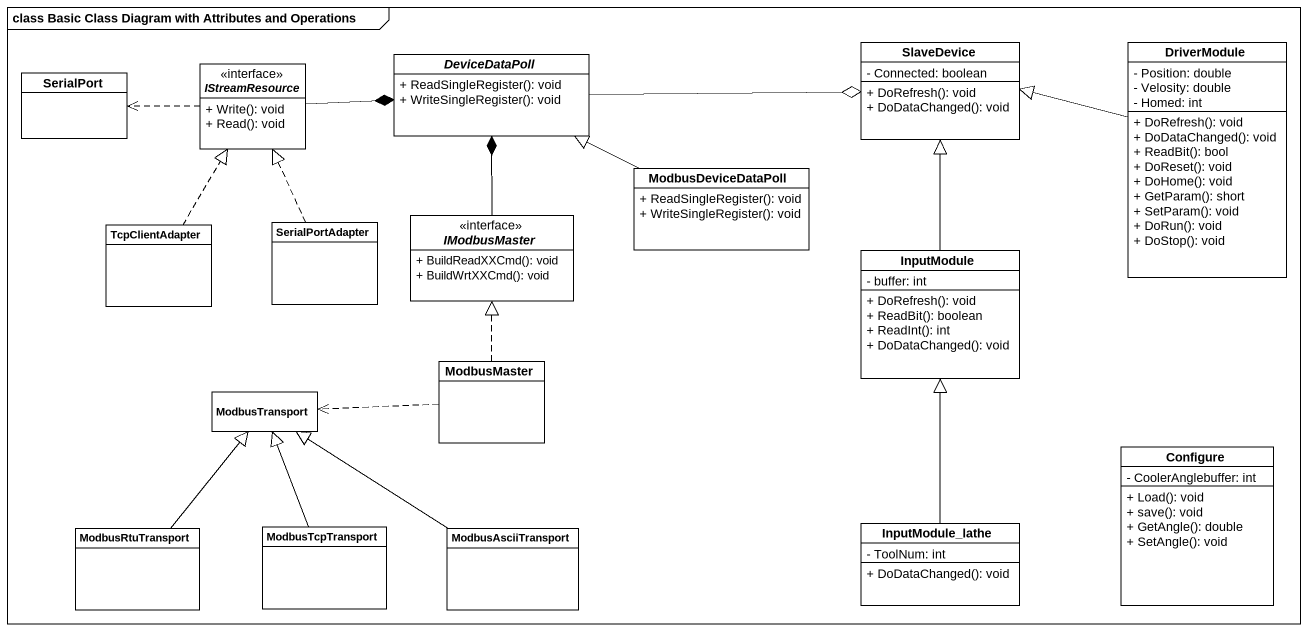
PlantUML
@startuml
mainframe class Basic Class Diagram with Attributes and Operations
hide circle
hide empty members
skinparam classAttributeIconSize 0
class SlaveDevice {
  - Connected: boolean
  + DoRefresh(): void
  + DoDataChanged(): void
}
class DriverModule {
  - Position: double
  - Velosity: double
  - Homed: int
  + DoRefresh(): void
  + DoDataChanged(): void
  + ReadBit(): bool
  + DoReset(): void
  + DoHome(): void
  + GetParam(): short
  + SetParam(): void
  + DoRun(): void
  + DoStop(): void
}
class SerialPort
interface IStreamResource {
  + Write(): void
  + Read(): void
}
abstract class DeviceDataPoll {
  + ReadSingleRegister(): void
  + WriteSingleRegister(): void
}
class ModbusDeviceDataPoll {
  + ReadSingleRegister(): void
  + WriteSingleRegister(): void
}
class TcpClientAdapter
class SerialPortAdapter
interface IModbusMaster {
  + BuildReadXXCmd(): void
  + BuildWrtXXCmd(): void
}
class InputModule {
  - buffer: int
  + DoRefresh(): void
  + ReadBit(): boolean
  + ReadInt(): int
  + DoDataChanged(): void
}
class ModbusMaster
class ModbusTransport
class Configure {
  - CoolerAnglebuffer: int
  + Load(): void
  + save(): void
  + GetAngle(): double
  + SetAngle(): void
}
class InputModule_lathe {
  - ToolNum: int
  + DoDataChanged(): void
}
class ModbusRtuTransport
class ModbusTcpTransport
class ModbusAsciiTransport
DriverModule -left-|> SlaveDevice
IStreamResource .left.> SerialPort
IStreamResource -right-* DeviceDataPoll
DeviceDataPoll -right-o SlaveDevice
ModbusDeviceDataPoll -left-|> DeviceDataPoll
TcpClientAdapter .up.|> IStreamResource
SerialPortAdapter .up.|> IStreamResource
IModbusMaster -up-* DeviceDataPoll
InputModule -up-|> SlaveDevice
ModbusMaster .up.|> IModbusMaster
ModbusMaster .left.> ModbusTransport
InputModule_lathe -up-|> InputModule
ModbusRtuTransport -up-|> ModbusTransport
ModbusTcpTransport -up-|> ModbusTransport
ModbusAsciiTransport -up-|> ModbusTransport
@enduml
